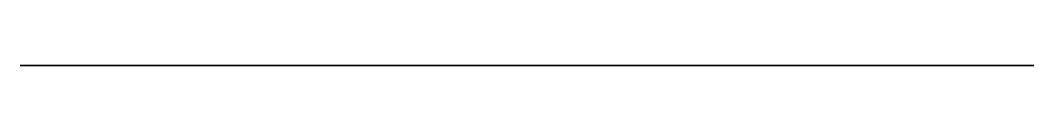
# Model space of a CAD drawing. Header units: millimetres. Extents: x 41.2 to 59.1, y 0 to 0.
import ezdxf

# ---------------------------------------------------------------- set-up
doc = ezdxf.new("R2010")
doc.units = ezdxf.units.MM
doc.layers.get('0').update_dxf_attribs({"color": 173, "true_color": 0x5858e1})

msp = doc.modelspace()

# ---------------------------------------------------------------- linework, layer by layer
at = {"color": 134, "true_color": 0x1c95b1, "extrusion": (0, -1, -1.19209e-07)}
msp.add_lwpolyline([(46.9, -127.462), (46.905, -127.349), (46.915, -127.239), (46.93, -127.131), (46.95, -127.024), (46.975, -126.92), (47.005, -126.817), (47.039, -126.716), (47.077, -126.617), (47.12, -126.519), (47.166, -126.423), (47.27, -126.235), (47.386, -126.052), (47.514, -125.874), (47.652, -125.7), (47.799, -125.53), (48.11, -125.199), (48.763, -124.558), (48.958, -124.358), (49.141, -124.149), (49.314, -123.932), (49.475, -123.708), (49.625, -123.476), (49.763, -123.238), (49.889, -122.994), (50.004, -122.744), (50.106, -122.489), (50.195, -122.229), (50.272, -121.965), (50.337, -121.697), (50.388, -121.426), (50.426, -121.151), (50.45, -120.874), (50.461, -120.595), (50.458, -120.316), (50.442, -120.038), (50.412, -119.762), (50.369, -119.49), (50.312, -119.22), (50.243, -118.953), (50.161, -118.691), (50.066, -118.433), (49.959, -118.18), (49.84, -117.932), (49.709, -117.69), (49.565, -117.455), (49.411, -117.226), (49.244, -117.004), (49.067, -116.79), (48.878, -116.584), (48.65, -116.36), (48.411, -116.15), (48.161, -115.955), (47.902, -115.775), (47.634, -115.609), (47.357, -115.459), (47.073, -115.325), (46.781, -115.207), (46.55, -115.125), (46.316, -115.054), (46.078, -114.993), (45.838, -114.942), (45.595, -114.902), (45.351, -114.873), (45.105, -114.855), (44.858, -114.849), (41.239, -114.849), (41.23, -142.585), (42.253, -143.511), (42.253, -194.611), (41.23, -195.61), (41.23, -220.56), (59.095, -220.56), (59.095, -140.038), (57.259, -140.038), (57.244, -139.33), (57.198, -138.628), (57.155, -138.281), (57.092, -137.937), (57.053, -137.767), (57.008, -137.598), (56.956, -137.43), (56.897, -137.263), (56.76, -136.937), (56.603, -136.621), (56.425, -136.318), (56.227, -136.027), (56.01, -135.751), (55.775, -135.489), (55.522, -135.243), (55.252, -135.014), (54.968, -134.804), (54.671, -134.614), (54.362, -134.445), (54.043, -134.298), (53.715, -134.172), (53.379, -134.068), (53.036, -133.987), (52.687, -133.929), (52.687, -132.12), (52.031, -132.121), (51.188, -132.119), (50.98, -132.109), (50.773, -132.09), (50.568, -132.06), (50.364, -132.019), (50.193, -131.972), (50.023, -131.918), (49.855, -131.857), (49.69, -131.788), (49.526, -131.711), (49.364, -131.628), (49.044, -131.442), (48.8, -131.278), (48.568, -131.099), (48.347, -130.905), (48.14, -130.696), (47.947, -130.475), (47.767, -130.241), (47.603, -129.995), (47.453, -129.737), (47.321, -129.471), (47.206, -129.199), (47.11, -128.92), (47.031, -128.637), (46.971, -128.349), (46.929, -128.056), (46.905, -127.761)], close=True, dxfattribs=at)

doc.saveas('drawing.dxf')
